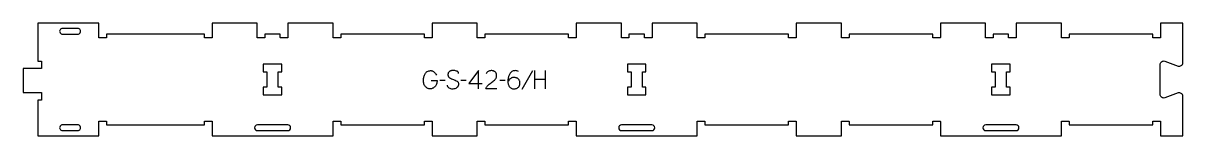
# Model space of a CAD drawing. Extents: x 0 to 1911, y 0 to 186.
import ezdxf

# ---------------------------------------------------------------- set-up
doc = ezdxf.new("R2010")
doc.units = 0
for name, color, linetype in [('1_ANYTOOL_1MMDEEP_LABELS_S', 2, 'CONTINUOUS'), ('3_ANYTOOL_CUTTHROUGH_INSID', 4, 'CONTINUOUS'), ('4_ANYTOOL_CUTTHROUGH_OUTSI', 5, 'CONTINUOUS')]:
    doc.layers.add(name, color=color, linetype=linetype)

msp = doc.modelspace()

# ---------------------------------------------------------------- linework, layer by layer
at = {"layer": '1_ANYTOOL_1MMDEEP_LABELS_S'}
for p, q in [((839.013201, 106.87655), (821.827487, 76.105121)), ((842.484629, 107.347978), (842.484629, 77.347978)), ((860.784629, 77.347978), (860.784629, 107.347978)), ((695.056058, 91.233693), (686.270344, 91.147978)), ((730.113201, 91.233693), (721.327487, 91.147978)), ((734.398915, 86.005121), (756.170344, 86.005121)), ((794.313201, 91.233693), (785.527487, 91.147978)), ((860.784629, 92.647978), (842.484629, 92.647978))]:
    msp.add_line(p, q, dxfattribs=at)
for points in [[(672.170344, 91.147978), (681.941772, 91.105121, -0.031732), (681.673662, 88.097719, -0.048764), (680.929272, 85.180121, -0.050291), (679.81956, 82.869613, -0.060119), (678.234629, 80.862264, -0.036578), (676.50261, 79.375848, -0.050793), (674.543558, 78.215836, -0.051881), (672.590541, 77.548091, -0.053919), (670.541772, 77.305121, -0.055881), (668.506625, 77.512065, -0.055271), (666.566772, 78.162264, -0.05403), (664.640796, 79.321458, -0.038531), (662.956058, 80.819407, -0.067281), (661.408345, 82.930421, -0.049165), (660.384629, 85.35155, -0.047412), (659.711703, 88.555468, -0.028075), (659.527487, 91.833693, -0.03109), (659.695013, 94.525272, -0.031496), (660.197129, 97.174764, -0.031425), (661.048002, 99.803009, -0.02824), (662.206058, 102.312264, -0.064555), (663.734861, 104.463789, -0.078906), (665.800701, 106.08905, -0.076878), (668.424302, 107.0636, -0.050594), (671.227487, 107.347978, -0.039946), (672.887048, 107.215182, -0.052714), (674.489987, 106.780121, -0.053511), (675.873184, 106.064787, -0.05153), (677.077487, 105.07655, -0.040443), (679.11771, 102.653408, -0.04035), (680.741772, 99.933693)], [(717.298915, 102.762264, 0.071867), (717.105802, 104.098871, 0.100684), (716.479272, 105.280121, 0.047558), (716.004719, 105.756572, 0.038563), (715.454719, 106.1453, 0.037928), (714.757531, 106.492768, 0.026634), (714.020344, 106.747978, 0.028461), (710.99701, 107.433961, 0.041577), (707.913201, 107.690836, 0.036938), (706.410841, 107.579696, 0.041531), (704.945344, 107.235478, 0.041583), (703.567967, 106.65827, 0.038125), (702.298915, 105.869407, 0.057611), (701.228763, 104.877503, 0.065808), (700.434629, 103.656907, 0.06469), (699.957133, 102.197352, 0.046778), (699.813201, 100.662264, 0.052235), (699.975557, 99.112422, 0.075448), (700.520344, 97.662264, 0.076671), (701.436436, 96.489212, 0.061023), (702.641772, 95.605121, 0.021951), (705.670626, 94.077776, 0.018213), (708.813201, 92.797978, -0.02405), (711.914685, 91.492516, -0.02981), (714.856058, 89.862264, -0.068439), (715.99736, 88.896334, -0.079282), (716.806058, 87.644407, -0.076308), (717.231058, 86.065725, -0.047772), (717.256058, 84.419407, -0.046243), (716.962823, 82.738448, -0.06359), (716.313201, 81.167621, -0.064671), (715.340377, 79.883432, -0.057073), (714.084629, 78.869407, -0.067522), (711.116321, 77.506497, -0.070793), (707.891772, 77.005121, -0.064027), (704.752757, 77.367636, -0.070447), (701.827487, 78.547978, -0.054374), (700.669069, 79.397611, -0.074742), (699.770344, 80.508693, -0.075199), (699.247337, 81.815071, -0.057737), (699.084629, 83.219407)], [(780.598915, 77.390836), (762.298915, 77.433693, -0.034491), (762.961693, 79.181025, -0.037732), (763.868558, 80.81405, -0.037744), (765.007852, 82.288686, -0.03482), (766.348915, 83.583693, -0.00859), (769.30814, 85.982275, -0.008791), (772.348915, 88.27655, 0.020588), (775.168204, 90.509992, 0.025206), (777.770344, 92.990836, 0.046908), (778.790939, 94.292077, 0.051091), (779.538201, 95.765836, 0.050722), (779.986934, 97.41401, 0.041139), (780.127487, 99.119407, 0.039396), (779.984842, 100.926993, 0.058519), (779.495344, 102.665836, 0.060358), (778.704786, 104.072951, 0.061397), (777.598915, 105.247978, 0.048006), (776.242958, 106.169938, 0.045901), (774.738201, 106.822978, 0.045216), (772.99814, 107.225538, 0.034258), (771.213201, 107.347978, 0.055622), (768.57863, 107.053991, 0.079896), (766.134629, 106.072978, 0.080617), (764.165242, 104.407278, 0.060287), (762.727487, 102.247978)], [(816.170344, 105.890836, 0.057806), (813.472334, 106.966588, 0.066076), (810.598915, 107.347978, 0.052264), (808.246382, 107.101398, 0.065898), (806.023915, 106.31405, 0.065876), (804.080801, 104.974288, 0.052055), (802.498915, 103.212264, 0.028676), (801.176813, 101.150625, 0.033318), (800.120344, 98.942621, 0.033467), (799.39908, 96.712171, 0.034063), (798.984629, 94.405121, -0.003803), (798.871721, 93.504484, -0.001694), (798.748915, 92.605121, 0.025666), (798.624758, 91.19426, 0.009114), (798.598915, 89.77655, 0.030977), (798.742228, 87.465549, 0.036241), (799.193558, 85.196193, 0.036421), (799.937571, 83.103426, 0.036449), (800.977487, 81.140836, 0.069063), (802.359521, 79.493443, 0.072026), (804.143558, 78.296193, 0.068969), (806.453877, 77.557315, 0.042981), (808.884629, 77.347978, 0.037652), (810.880024, 77.498452, 0.05219), (812.811415, 78.00155, 0.053306), (814.436243, 78.817971, 0.0544), (815.848915, 79.962264, 0.052828), (816.981703, 81.375398, 0.052727), (817.793558, 82.994407, 0.051762), (818.291523, 84.896748, 0.038166), (818.441772, 86.862264, 0.038164), (818.290914, 88.835845, 0.055397), (817.777487, 90.740836, 0.056935), (816.94875, 92.303241, 0.058759), (815.784629, 93.633693, 0.051552), (814.343592, 94.687871, 0.048977), (812.720344, 95.433693, 0.04806), (810.808169, 95.895101, 0.035196), (808.841772, 96.033693, 0.031628), (807.094256, 95.923041, 0.043886), (805.386415, 95.55155, 0.044725), (803.948145, 94.958173, 0.050197), (802.648915, 94.105121, 0.037051), (801.475449, 93.000102, 0.02947), (800.457844, 91.747978, 0.029224), (799.468485, 90.18761, 0.021565), (798.641772, 88.533693)]]:
    msp.add_lwpolyline(points, format="xyb", dxfattribs=at)
msp.add_lwpolyline([(750.384629, 77.347978), (750.427487, 107.390836), (734.398915, 86.005121)], dxfattribs=at)
at = {"layer": '3_ANYTOOL_CUTTHROUGH_INSID'}
for points in [[(64.82865, 177, 1.000037), (64.82865, 167.5), (89.82865, 167.5, 1.000037), (89.82865, 177)], [(64.82865, 8.5), (89.82865, 8.5, 1.000037), (89.82865, 18), (64.82865, 18, 1.000037)], [(385.919501, 8.5), (435.919501, 8.5, 1), (435.919501, 18), (385.919501, 18, 1)], [(985.919501, 8.5), (1035.919501, 8.5, 1), (1035.919501, 18), (985.919501, 18, 1)], [(1585.919501, 8.5), (1635.919501, 8.5, 1), (1635.919501, 18), (1585.919501, 18, 1)]]:
    msp.add_lwpolyline(points, format="xyb", close=True, dxfattribs=at)
for points in [[(401.669501, 105.544253), (401.669501, 80.044253), (395.669501, 80.044253), (395.669501, 67.544253), (426.169501, 67.544253), (426.169501, 80.044253), (420.169501, 80.044253), (420.169501, 105.544253), (426.169501, 105.544253), (426.169501, 118.044253), (395.669501, 118.044253), (395.669501, 105.544253)], [(1001.669501, 105.544253), (1001.669501, 80.044253), (995.669501, 80.044253), (995.669501, 67.544253), (1026.169501, 67.544253), (1026.169501, 80.044253), (1020.169501, 80.044253), (1020.169501, 105.544253), (1026.169501, 105.544253), (1026.169501, 118.044253), (995.669501, 118.044253), (995.669501, 105.544253)], [(1601.669501, 105.544253), (1601.669501, 80.044253), (1595.669501, 80.044253), (1595.669501, 67.544253), (1626.169501, 67.544253), (1626.169501, 80.044253), (1620.169501, 80.044253), (1620.169501, 105.544253), (1626.169501, 105.544253), (1626.169501, 118.044253), (1595.669501, 118.044253), (1595.669501, 105.544253)]]:
    msp.add_lwpolyline(points, close=True, dxfattribs=at)
at = {"layer": '4_ANYTOOL_CUTTHROUGH_OUTSI'}
msp.add_lwpolyline([(1910.669501, 120.363046), (1910.669501, 185.5), (1873.669501, 185.5), (1873.669501, 161.75, -0.414214), (1873.419501, 161.5), (1861.419501, 161.5, -0.414214), (1861.169501, 161.75), (1861.169501, 167.5), (1723.169501, 167.5), (1723.169501, 161.75, -0.414214), (1722.919501, 161.5), (1710.919501, 161.5, -0.414214), (1710.669501, 161.75), (1710.669501, 185.5), (1636.169501, 185.5), (1636.169501, 161.75, -0.414214), (1635.919501, 161.5), (1623.919501, 161.5, -0.414214), (1623.669501, 161.75), (1623.669501, 167.5), (1598.169501, 167.5), (1598.169501, 161.75, -0.414214), (1597.919501, 161.5), (1585.919501, 161.5, -0.414214), (1585.669501, 161.75), (1585.669501, 185.5), (1511.169501, 185.5), (1511.169501, 161.75, -0.414214), (1510.919501, 161.5), (1498.919501, 161.5, -0.414214), (1498.669501, 161.75), (1498.669501, 167.5), (1360.669501, 167.5), (1360.669501, 161.75, -0.414214), (1360.419501, 161.5), (1348.419501, 161.5, -0.414214), (1348.169501, 161.75), (1348.169501, 185.5), (1273.669501, 185.5), (1273.669501, 161.75, -0.414214), (1273.419501, 161.5), (1261.419501, 161.5, -0.414214), (1261.169501, 161.75), (1261.169501, 167.5), (1123.169501, 167.5), (1123.169501, 161.75, -0.414214), (1122.919501, 161.5), (1110.919501, 161.5, -0.414214), (1110.669501, 161.75), (1110.669501, 185.5), (1036.169501, 185.5), (1036.169501, 161.75, -0.414214), (1035.919501, 161.5), (1023.919501, 161.5, -0.414214), (1023.669501, 161.75), (1023.669501, 167.5), (998.169501, 167.5), (998.169501, 161.75, -0.414214), (997.919501, 161.5), (985.919501, 161.5, -0.414214), (985.669501, 161.75), (985.669501, 185.5), (911.169501, 185.5), (911.169501, 161.75, -0.414214), (910.919501, 161.5), (898.919501, 161.5, -0.414214), (898.669501, 161.75), (898.669501, 167.5), (760.669501, 167.5), (760.669501, 161.75, -0.414214), (760.419501, 161.5), (748.419501, 161.5, -0.414214), (748.169501, 161.75), (748.169501, 185.5), (673.669501, 185.5), (673.669501, 161.75, -0.414214), (673.419501, 161.5), (661.419501, 161.5, -0.414214), (661.169501, 161.75), (661.169501, 167.5), (523.169501, 167.5), (523.169501, 161.75, -0.414214), (522.919501, 161.5), (510.919501, 161.5, -0.414214), (510.669501, 161.75), (510.669501, 185.5), (436.169501, 185.5), (436.169501, 161.75, -0.414214), (435.919501, 161.5), (423.919501, 161.5, -0.414214), (423.669501, 161.75), (423.669501, 167.5), (398.169501, 167.5), (398.169501, 161.75, -0.414214), (397.919501, 161.5), (385.919501, 161.5, -0.414214), (385.669501, 161.75), (385.669501, 185.5), (311.169501, 185.5), (311.169501, 161.75, -0.414214), (310.919501, 161.5), (298.919501, 161.5, -0.414214), (298.669501, 161.75), (298.669501, 167.5), (260.919501, 167.5), (137.078611, 167.5), (137.078611, 161.75, -0.414214), (136.828611, 161.5), (124.828611, 161.5, -0.414214), (124.578611, 161.75), (124.578611, 185.5), (24.3, 185.5), (24.3, 123.10961), (30.05, 123.10961, -0.414214), (30.3, 122.85961), (30.3, 110.85961, -0.414214), (30.05, 110.60961), (0, 110.60961), (0, 71.10961), (30.05, 71.10961, -0.414214), (30.3, 70.85961), (30.3, 58.85961, -0.414214), (30.05, 58.60961), (24.3, 58.60961), (24.3, 0), (124.578611, 0), (124.578611, 23.75, -0.414214), (124.828611, 24), (136.828611, 24, -0.414214), (137.078611, 23.75), (137.078611, 18), (260.919501, 18), (298.669501, 18), (298.669501, 23.75, -0.414214), (298.919501, 24), (310.919501, 24, -0.414214), (311.169501, 23.75), (311.169501, 0), (510.669501, 0), (510.669501, 23.75, -0.414214), (510.919501, 24), (522.919501, 24, -0.414214), (523.169501, 23.75), (523.169501, 18), (661.169501, 18), (661.169501, 23.75, -0.414214), (661.419501, 24), (673.419501, 24, -0.414214), (673.669501, 23.75), (673.669501, 0), (748.169501, 0), (748.169501, 23.75, -0.414214), (748.419501, 24), (760.419501, 24, -0.414214), (760.669501, 23.75), (760.669501, 18), (898.669501, 18), (898.669501, 23.75, -0.414214), (898.919501, 24), (910.919501, 24, -0.414214), (911.169501, 23.75), (911.169501, 0), (1110.669501, 0), (1110.669501, 23.75, -0.414214), (1110.919501, 24), (1122.919501, 24, -0.414214), (1123.169501, 23.75), (1123.169501, 18), (1261.169501, 18), (1261.169501, 23.75, -0.414214), (1261.419501, 24), (1273.419501, 24, -0.414214), (1273.669501, 23.75), (1273.669501, 0), (1348.169501, 0), (1348.169501, 23.75, -0.414214), (1348.419501, 24), (1360.419501, 24, -0.414214), (1360.669501, 23.75), (1360.669501, 18), (1498.669501, 18), (1498.669501, 23.75, -0.414214), (1498.919501, 24), (1510.919501, 24, -0.414214), (1511.169501, 23.75), (1511.169501, 0), (1710.669501, 0), (1710.669501, 23.75, -0.414214), (1710.919501, 24), (1722.919501, 24, -0.414214), (1723.169501, 23.75), (1723.169501, 18), (1861.169501, 18), (1861.169501, 23.75, -0.414214), (1861.419501, 24), (1873.419501, 24, -0.414214), (1873.669501, 23.75), (1873.669501, 0), (1910.669501, 0), (1910.669501, 65.13736, 0.522094), (1902.926959, 70.531086), (1881.230043, 62.515843, -0.015604), (1881.215247, 62.510896, -0.237079), (1875.688507, 63.482979, -0.237079), (1873.169323, 68.497311), (1873.169779, 117.003396, -0.237079), (1875.688963, 122.017725, -0.237077), (1881.215556, 122.98981, -0.015611), (1881.230358, 122.984861), (1902.926869, 114.969354, 0.522099)], format="xyb", close=True, dxfattribs=at)

doc.saveas('drawing.dxf')
